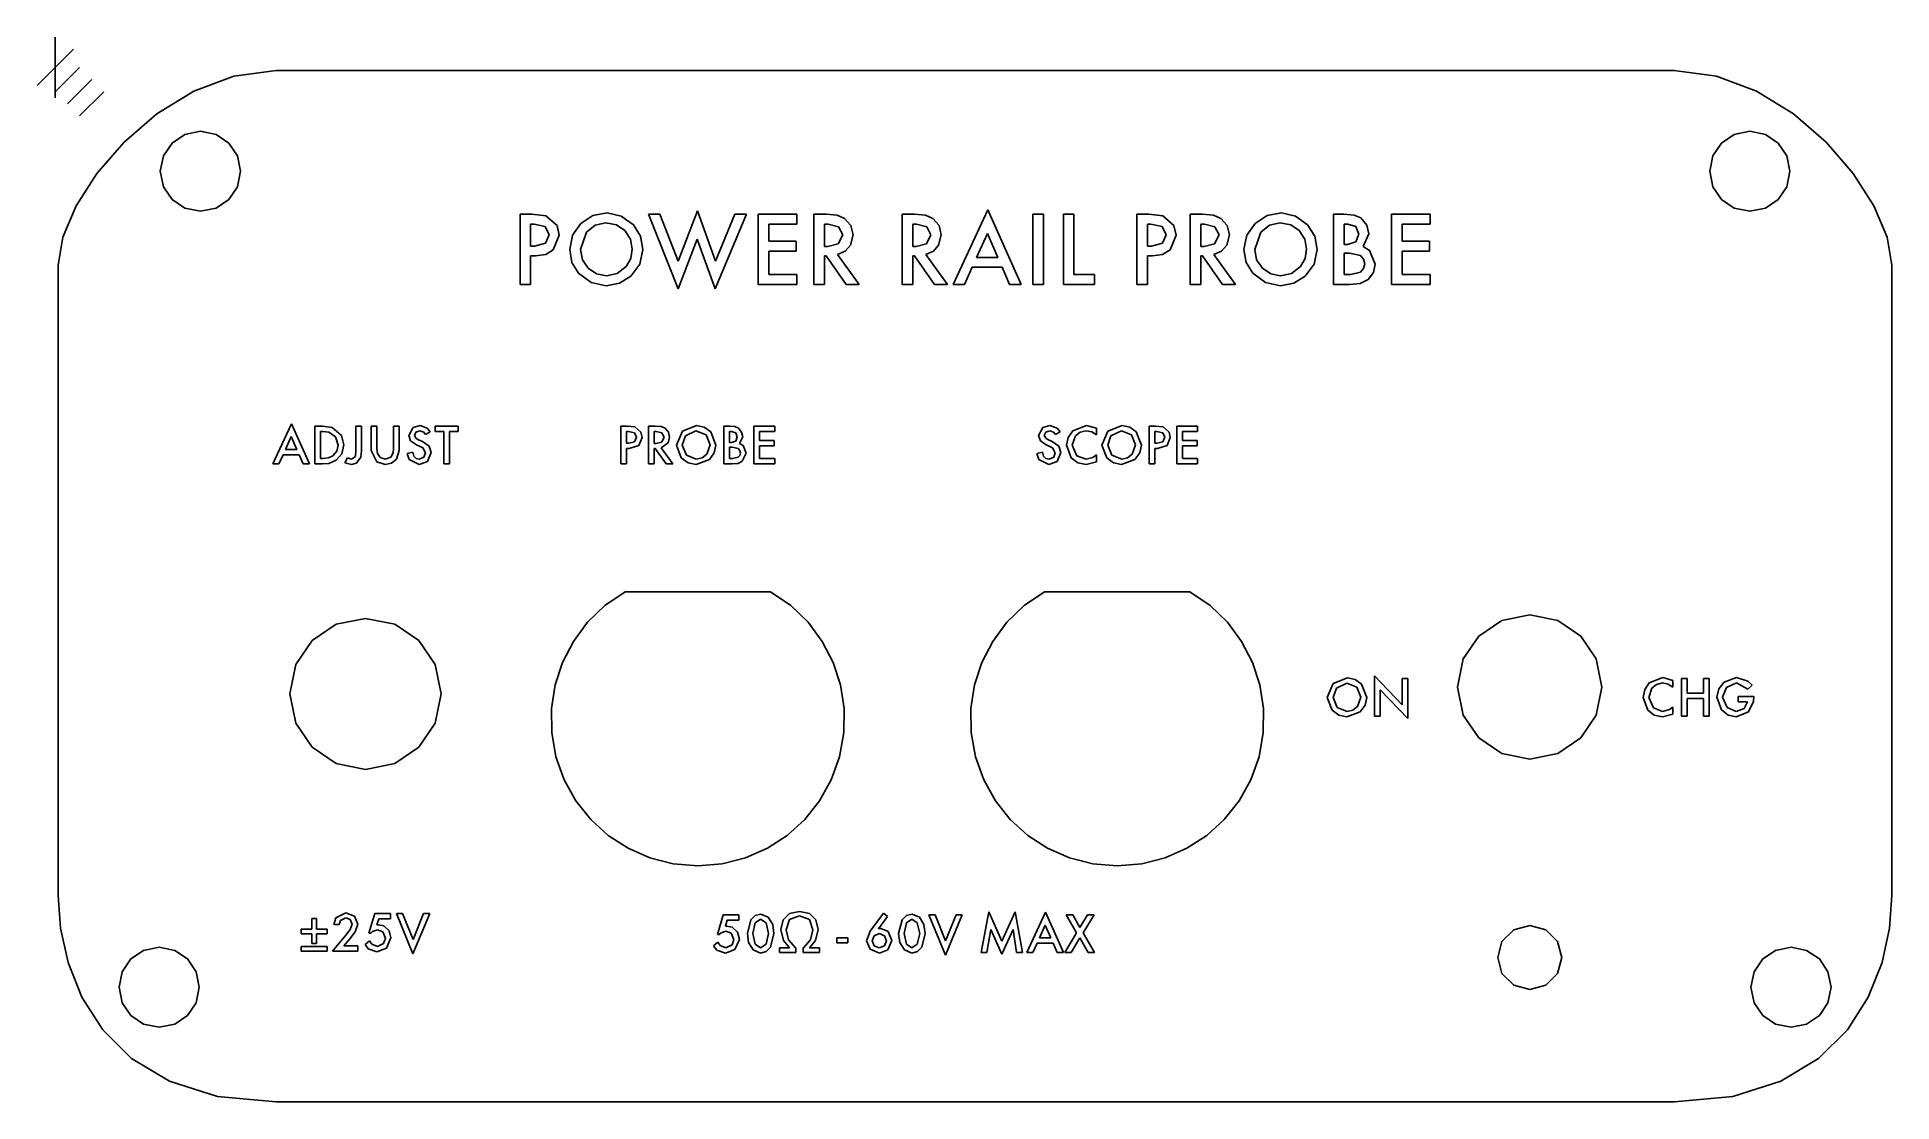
# Model space of a CAD drawing. Extents: x -0.8 to 80.1, y 0.1 to 46.6.
import ezdxf

# ---------------------------------------------------------------- set-up
doc = ezdxf.new("R2010")
doc.units = 0

msp = doc.modelspace()

# ---------------------------------------------------------------- linework, layer by layer
at = {"layer": 'Layer 1'}
for p, q in [((0, 46.5876), (0, 43.9418)), ((0.793749, 46.0584), (-0.793749, 44.471)), ((1.05833, 45.2647), (0, 44.20637)), ((1.5875, 44.7355), (0.52917, 43.67717)), ((2.11666, 44.2064), (1.05833, 43.14807)), ((20.2762, 35.7995), (20.2762, 38.8562)), ((20.2762, 38.8562), (20.798, 38.8562)), ((20.798, 38.8562), (21.402612, 38.79574)), ((23.455088, 38.801321), (24.076499, 38.914406)), ((24.076499, 38.914406), (24.0765, 38.9144)), ((24.0765, 38.9144), (24.694548, 38.777804)), ((27.182538, 35.60249), (25.883738, 38.8562)), ((25.883738, 38.8562), (26.3831, 38.8562)), ((26.3831, 38.8562), (27.180293, 36.81396)), ((27.180293, 36.81396), (28.013314, 39.004)), ((28.013314, 39.004), (28.808267, 36.81172)), ((30.1541, 38.8562), (28.78812, 35.60249)), ((28.808267, 36.81172), (29.654724, 38.85621)), ((29.654724, 38.85621), (30.1541, 38.8562)), ((30.6693, 35.7995), (30.6693, 38.8562)), ((30.6693, 38.8562), (32.3578, 38.8562)), ((32.3578, 38.8562), (32.3578, 38.4218)), ((33.0947, 35.7995), (33.0947, 38.8562)), ((33.0947, 38.8562), (33.6344, 38.8562)), ((33.6344, 38.8562), (34.113611, 38.815893)), ((36.9466, 35.7995), (36.9466, 38.8562)), ((36.9466, 38.8562), (37.4863, 38.8562)), ((37.4863, 38.8562), (37.965511, 38.815893)), ((39.1682, 35.7995), (40.682, 39.051)), ((40.682, 39.051), (42.1398, 35.7995)), ((42.655, 35.7995), (42.655, 38.8562)), ((42.655, 38.8562), (43.1163, 38.8562)), ((43.1163, 38.8562), (43.1163, 35.7995)), ((43.983, 35.7995), (43.983, 38.8562)), ((43.983, 38.8562), (44.4443, 38.8562)), ((44.4443, 38.8562), (44.4443, 36.234)), ((47.1923, 35.7995), (47.1923, 38.8562)), ((47.1923, 38.8562), (47.7141, 38.8562)), ((47.7141, 38.8562), (48.318712, 38.79574)), ((49.5146, 35.7995), (49.5146, 38.8562)), ((49.5146, 38.8562), (50.0543, 38.8562)), ((50.0543, 38.8562), (50.533511, 38.815893)), ((52.872689, 38.801321), (53.494099, 38.914406)), ((53.494099, 38.914406), (53.4941, 38.9144)), ((53.4941, 38.9144), (54.112148, 38.777804)), ((55.7716, 35.7995), (55.7716, 38.8562)), ((55.7716, 38.8562), (56.2307, 38.8562)), ((56.2307, 38.8562), (56.671843, 38.820373)), ((58.3, 35.7995), (58.3, 38.8562)), ((58.3, 38.8562), (59.9884, 38.8562)), ((59.9884, 38.8562), (59.9884, 38.4218)), ((20.889746, 38.430699), (20.7375, 38.4307)), ((20.7375, 38.4307), (20.7375, 37.467809)), ((21.373436, 38.320974), (20.889746, 38.430699)), ((21.545862, 37.955969), (21.373436, 38.320974)), ((21.402612, 38.79574), (21.89078, 38.37251)), ((21.89078, 38.37251), (21.991549, 37.949283)), ((22.568322, 37.944226), (22.934449, 38.462067)), ((23.178538, 38.076902), (22.912061, 37.315538)), ((22.934449, 38.462067), (23.455088, 38.801321)), ((23.556421, 38.379207), (23.178538, 38.076902)), ((24.027235, 38.479976), (23.556421, 38.379207)), ((24.027235, 38.479975), (24.027235, 38.479976)), ((24.485173, 38.397121), (24.027235, 38.479975)), ((24.851299, 38.148558), (24.485173, 38.397121)), ((24.694548, 38.777804), (25.220785, 38.394884)), ((25.094823, 37.775153), (24.851299, 38.148558)), ((25.220785, 38.394884), (25.536527, 37.897757)), ((32.3578, 38.4218), (31.1306, 38.4218)), ((31.1306, 38.4218), (31.1306, 37.6895)), ((33.556, 38.4218), (33.555938, 37.454373)), ((33.719475, 38.421778), (33.556, 38.4218)), ((34.176293, 38.31653), (33.719475, 38.421778)), ((34.113611, 38.815893), (34.440549, 38.679294)), ((34.355437, 37.953763), (34.176293, 38.31653)), ((34.440549, 38.679294), (34.711505, 38.363554)), ((34.711505, 38.363554), (34.805556, 37.958239)), ((37.571376, 38.421778), (37.4079, 38.4218)), ((37.4079, 38.4218), (37.407938, 37.454373)), ((38.028194, 38.31653), (37.571376, 38.421778)), ((37.965511, 38.815893), (38.292449, 38.679294)), ((38.207338, 37.953763), (38.028194, 38.31653)), ((38.292449, 38.679294), (38.563405, 38.363554)), ((38.563405, 38.363554), (38.657456, 37.958239)), ((47.805845, 38.430699), (47.6536, 38.4307)), ((47.6536, 38.4307), (47.6536, 37.467809)), ((48.289535, 38.320974), (47.805845, 38.430699)), ((48.461962, 37.955969), (48.289535, 38.320974)), ((48.318712, 38.79574), (48.806881, 38.37251)), ((48.806881, 38.37251), (48.90765, 37.949283)), ((50.139376, 38.421778), (49.9759, 38.4218)), ((49.9759, 38.4218), (49.975938, 37.454373)), ((50.596194, 38.31653), (50.139376, 38.421778)), ((50.533511, 38.815893), (50.86045, 38.679294)), ((50.775338, 37.953763), (50.596194, 38.31653)), ((50.86045, 38.679294), (51.131406, 38.363554)), ((51.131406, 38.363554), (51.225457, 37.958239)), ((51.985923, 37.944226), (52.352049, 38.462067)), ((52.596138, 38.076902), (52.329661, 37.315538)), ((52.352049, 38.462067), (52.872689, 38.801321)), ((52.974021, 38.379207), (52.596138, 38.076902)), ((53.444835, 38.479976), (52.974021, 38.379207)), ((53.444835, 38.479975), (53.444835, 38.479976)), ((53.902773, 38.397121), (53.444835, 38.479975)), ((54.268899, 38.148558), (53.902773, 38.397121)), ((54.112148, 38.777804), (54.638385, 38.394884)), ((54.512423, 37.775153), (54.268899, 38.148558)), ((54.638385, 38.394884), (54.954127, 37.897757)), ((56.2329, 38.4329), (56.232897, 37.54392)), ((56.394115, 38.432905), (56.2329, 38.4329)), ((56.747925, 38.325418), (56.394115, 38.432905)), ((56.671843, 38.820373), (56.965192, 38.699451)), ((56.875565, 37.994001), (56.747925, 38.325418)), ((56.965192, 38.699451), (57.227191, 38.37699)), ((57.227191, 38.37699), (57.312285, 38.003026)), ((59.9884, 38.4218), (58.7613, 38.4218)), ((58.7613, 38.4218), (58.7613, 37.6895)), ((20.7375, 37.467809), (20.9099, 37.4678)), ((20.9099, 37.4678), (21.389111, 37.590961)), ((21.389111, 37.590961), (21.545862, 37.955969)), ((21.725072, 37.299883), (21.396454, 37.105063)), ((21.991549, 37.949283), (21.725072, 37.299883)), ((22.44628, 37.326737), (22.568322, 37.944226)), ((22.54257, 36.757952), (22.44628, 37.326737)), ((22.912061, 37.315538), (22.997155, 36.867676)), ((25.175998, 37.33569), (25.094823, 37.775153)), ((25.108259, 36.921418), (25.175998, 37.33569)), ((25.641774, 37.324494), (25.505176, 36.684052)), ((25.536527, 37.897757), (25.641774, 37.324494)), ((28.002124, 37.77014), (27.182538, 35.60249)), ((28.78812, 35.60249), (28.002124, 37.77014)), ((31.1306, 37.6895), (32.3197, 37.6895)), ((32.3197, 37.2551), (31.1306, 37.2551)), ((31.1306, 37.2551), (31.1306, 36.234)), ((32.3197, 37.6895), (32.3197, 37.2551)), ((33.555938, 37.454373), (33.7038, 37.4544)), ((33.7038, 37.4544), (34.162857, 37.564125)), ((34.458463, 37.245021), (34.129286, 37.102824)), ((34.162857, 37.564125), (34.355437, 37.953763)), ((34.689112, 37.510377), (34.458463, 37.245021)), ((34.805556, 37.958239), (34.689112, 37.510377)), ((37.407938, 37.454373), (37.5557, 37.4544)), ((37.5557, 37.4544), (38.014758, 37.564125)), ((38.310363, 37.245021), (37.981186, 37.102824)), ((38.014758, 37.564125), (38.207338, 37.953763)), ((38.541012, 37.510377), (38.310363, 37.245021)), ((38.657456, 37.958239), (38.541012, 37.510377)), ((40.672959, 38.016467), (40.198226, 36.977427)), ((41.127538, 36.977427), (40.672959, 38.016467)), ((47.6536, 37.467809), (47.826, 37.4678)), ((47.826, 37.4678), (48.305211, 37.590961)), ((48.305211, 37.590961), (48.461962, 37.955969)), ((48.641173, 37.299883), (48.312555, 37.105063)), ((48.90765, 37.949283), (48.641173, 37.299883)), ((49.975938, 37.454373), (50.1237, 37.4544)), ((50.1237, 37.4544), (50.582758, 37.564125)), ((50.878364, 37.245021), (50.549187, 37.102824)), ((50.582758, 37.564125), (50.775338, 37.953763)), ((51.109013, 37.510377), (50.878364, 37.245021)), ((51.225457, 37.958239), (51.109013, 37.510377)), ((51.863881, 37.326737), (51.985923, 37.944226)), ((51.960171, 36.757952), (51.863881, 37.326737)), ((52.329661, 37.315538), (52.414755, 36.867676)), ((54.593598, 37.33569), (54.512423, 37.775153)), ((54.525859, 36.921418), (54.593598, 37.33569)), ((55.059374, 37.324494), (54.922776, 36.684052)), ((54.954127, 37.897757), (55.059374, 37.324494)), ((56.232897, 37.54392), (56.3762, 37.5439)), ((56.3762, 37.5439), (56.745685, 37.651387)), ((56.745685, 37.651387), (56.875565, 37.994001)), ((57.312285, 38.003026), (57.061483, 37.445438)), ((57.061483, 37.445438), (57.341396, 37.27973)), ((57.341396, 37.27973), (57.58772, 36.675118)), ((58.7613, 37.6895), (59.9503, 37.6895)), ((59.9503, 37.2551), (58.7613, 37.2551)), ((58.7613, 37.2551), (58.7613, 36.234)), ((59.9503, 37.6895), (59.9503, 37.2551)), ((20.952512, 37.040123), (20.7375, 37.0401)), ((20.7375, 37.0401), (20.7375, 35.7995)), ((21.396454, 37.105063), (20.952512, 37.040123)), ((22.831441, 36.283217), (22.54257, 36.757952)), ((22.997155, 36.867676), (23.252435, 36.500429)), ((23.252435, 36.500429), (23.619681, 36.256905)), ((24.515403, 36.280978), (24.905042, 36.574326)), ((24.905042, 36.574326), (25.108259, 36.921418)), ((25.505176, 36.684052), (25.117776, 36.155577)), ((33.638871, 37.05127), (33.556, 37.0513)), ((33.556, 37.0513), (33.556, 35.7995)), ((34.5122, 35.7995), (33.638871, 37.05127)), ((34.129286, 37.102824), (34.1292, 37.1028)), ((34.1292, 37.1028), (35.076426, 35.79952)), ((37.490771, 37.05127), (37.4079, 37.0513)), ((37.4079, 37.0513), (37.4079, 35.7995)), ((38.3641, 35.7995), (37.490771, 37.05127)), ((37.981186, 37.102824), (37.9812, 37.1028)), ((37.9812, 37.1028), (38.928426, 35.79952)), ((40.0057, 36.543), (39.665326, 35.799551)), ((41.3134, 36.543), (40.0057, 36.543)), ((40.198226, 36.977427), (41.127538, 36.977427)), ((41.6359, 35.7995), (41.3134, 36.543)), ((47.868613, 37.040123), (47.6536, 37.0401)), ((47.6536, 37.0401), (47.6536, 35.7995)), ((48.312555, 37.105063), (47.868613, 37.040123)), ((50.058771, 37.05127), (49.9759, 37.0513)), ((49.9759, 37.0513), (49.9759, 35.7995)), ((50.9321, 35.7995), (50.058771, 37.05127)), ((50.549187, 37.102824), (50.5492, 37.1028)), ((50.5492, 37.1028), (51.496426, 35.79952)), ((52.249041, 36.283217), (51.960171, 36.757952)), ((52.414755, 36.867676), (52.670035, 36.500429)), ((52.670035, 36.500429), (53.037281, 36.256905)), ((53.933003, 36.280978), (54.322642, 36.574326)), ((54.322642, 36.574326), (54.525859, 36.921418)), ((54.922776, 36.684052), (54.535376, 36.155577)), ((56.2329, 37.1565), (56.232897, 36.23393)), ((56.465757, 37.156594), (56.2329, 37.1565)), ((56.944968, 37.055825), (56.465757, 37.156594)), ((56.942729, 36.33029), (57.081566, 36.484801)), ((57.081566, 36.896834), (56.944968, 37.055825)), ((57.13307, 36.693057), (57.081566, 36.896834)), ((57.081566, 36.484801), (57.13307, 36.693057)), ((57.58772, 36.675118), (57.511023, 36.310671)), ((20.7375, 35.7995), (20.2762, 35.7995)), ((23.380071, 35.884623), (22.831441, 36.283217)), ((24.040666, 35.741306), (23.380071, 35.884623)), ((23.619681, 36.256905), (24.045149, 36.17573)), ((24.618969, 35.844874), (24.040666, 35.741306)), ((24.045149, 36.17573), (24.515403, 36.280978)), ((25.117776, 36.155577), (24.618969, 35.844874)), ((32.3578, 35.7995), (30.6693, 35.7995)), ((31.1306, 36.234), (32.3578, 36.234)), ((32.3578, 36.234), (32.3578, 35.7995)), ((33.556, 35.7995), (33.0947, 35.7995)), ((35.076426, 35.79952), (34.5122, 35.7995)), ((37.4079, 35.7995), (36.9466, 35.7995)), ((38.928426, 35.79952), (38.3641, 35.7995)), ((39.665326, 35.799551), (39.1682, 35.7995)), ((42.1398, 35.7995), (41.6359, 35.7995)), ((43.1163, 35.7995), (42.655, 35.7995)), ((45.3445, 35.7995), (43.983, 35.7995)), ((44.4443, 36.234), (45.3445, 36.234)), ((45.3445, 36.234), (45.3445, 35.7995)), ((47.6536, 35.7995), (47.1923, 35.7995)), ((49.9759, 35.7995), (49.5146, 35.7995)), ((51.496426, 35.79952), (50.9321, 35.7995)), ((52.797671, 35.884623), (52.249041, 36.283217)), ((53.458266, 35.741306), (52.797671, 35.884623)), ((53.037281, 36.256905), (53.462749, 36.17573)), ((54.036569, 35.844874), (53.458266, 35.741306)), ((53.462749, 36.17573), (53.933003, 36.280978)), ((54.535376, 36.155577), (54.036569, 35.844874)), ((56.470307, 35.799549), (55.7716, 35.7995)), ((56.232897, 36.23393), (56.5195, 36.234)), ((56.936082, 35.842097), (56.470307, 35.799549)), ((56.5195, 36.234), (56.942729, 36.33029)), ((57.280935, 36.019002), (56.936082, 35.842097)), ((57.511023, 36.310671), (57.280935, 36.019002)), ((59.9884, 35.7995), (58.3, 35.7995)), ((58.7613, 36.234), (59.9884, 36.234)), ((59.9884, 36.234), (59.9884, 35.7995)), ((9.4847, 27.9681), (10.299809, 29.7189)), ((10.294947, 29.161805), (10.03932, 28.602318)), ((10.539721, 28.602318), (10.294947, 29.161805)), ((10.299809, 29.7189), (11.084771, 27.9681)), ((11.3174, 27.9681), (11.3174, 29.614)), ((11.3174, 29.614), (11.6635, 29.614)), ((11.5658, 29.3801), (11.565791, 28.202018)), ((11.6779, 29.380056), (11.5658, 29.3801)), ((11.6635, 29.614), (12.079496, 29.557326)), ((11.93232, 29.352301), (11.6779, 29.380056)), ((12.228941, 29.148546), (11.93232, 29.352301)), ((12.079496, 29.557326), (12.488256, 29.207653)), ((12.338669, 28.790433), (12.228941, 29.148546)), ((12.488256, 29.207653), (12.589541, 28.791649)), ((13.117607, 28.5493), (13.1176, 29.614)), ((13.1176, 29.614), (13.366, 29.614)), ((13.366, 29.614), (13.366, 28.5493)), ((13.787961, 28.5553), (13.7879, 29.614)), ((13.7879, 29.614), (14.0363, 29.614)), ((14.0363, 29.614), (14.0363, 28.6228)), ((14.757358, 28.6228), (14.7574, 29.614)), ((14.7574, 29.614), (15.0058, 29.614)), ((15.0058, 29.614), (15.0058, 28.5553)), ((15.419295, 29.210027), (15.607397, 29.554884)), ((15.5037, 28.968264), (15.419295, 29.210027)), ((15.607397, 29.554884), (15.913666, 29.645318)), ((15.736416, 29.349885), (15.671304, 29.206402)), ((15.671304, 29.206402), (15.74968, 29.070142)), ((15.91246, 29.411401), (15.736416, 29.349885)), ((16.078858, 29.35351), (15.91246, 29.411401)), ((15.913666, 29.645318), (16.231993, 29.531971)), ((16.157234, 29.24982), (16.078858, 29.35351)), ((16.3586, 29.3692), (16.157234, 29.24982)), ((16.231993, 29.531971), (16.3586, 29.3692)), ((16.3586, 29.3692), (16.3586, 29.3692)), ((16.5756, 29.3801), (16.5756, 29.614)), ((16.5756, 29.614), (17.58, 29.614)), ((16.9542, 29.3801), (16.5756, 29.3801)), ((16.9542, 27.9681), (16.9542, 29.3801)), ((17.2026, 29.3801), (17.2026, 27.9681)), ((17.58, 29.3801), (17.2026, 29.3801)), ((17.58, 29.614), (17.58, 29.3801)), ((24.6768, 27.9681), (24.6768, 29.614)), ((24.6768, 29.614), (24.9577, 29.614)), ((25.007147, 29.384877), (24.9251, 29.3849)), ((24.9251, 29.3849), (24.9251, 28.86642)), ((24.9577, 29.614), (25.283261, 29.58143)), ((25.267596, 29.325796), (25.007147, 29.384877)), ((25.360442, 29.129237), (25.267596, 29.325796)), ((25.283261, 29.58143), (25.546122, 29.353545)), ((25.546122, 29.353545), (25.600382, 29.12566)), ((25.8825, 27.9681), (25.8825, 29.614)), ((25.8825, 29.614), (26.1731, 29.614)), ((26.1309, 29.3801), (26.13082, 28.859109)), ((26.218841, 29.380111), (26.1309, 29.3801)), ((26.1731, 29.614), (26.431137, 29.592304)), ((26.46482, 29.323437), (26.218841, 29.380111)), ((26.431137, 29.592304), (26.607181, 29.518777)), ((26.561282, 29.128095), (26.46482, 29.323437)), ((26.607181, 29.518777), (26.753081, 29.348756)), ((26.753081, 29.348756), (26.803724, 29.130501)), ((27.102692, 28.790406), (27.365552, 29.401725)), ((27.496982, 29.194318), (27.353494, 28.784373)), ((27.365552, 29.401725), (27.980501, 29.6453)), ((27.953973, 29.411382), (27.496982, 29.194318)), ((28.397701, 29.232921), (27.953973, 29.411382)), ((27.953973, 29.411382), (27.953973, 29.411382)), ((27.9805, 29.6453), (28.313296, 29.571746)), ((27.980501, 29.6453), (27.9805, 29.6453)), ((28.313296, 29.571746), (28.596655, 29.365556)), ((28.572539, 28.795221), (28.397701, 29.232921)), ((28.596655, 29.365556), (28.823342, 28.789188)), ((29.1621, 27.9681), (29.1621, 29.614)), ((29.1621, 29.614), (29.4092, 29.614)), ((29.4092, 29.614), (29.646739, 29.594685)), ((29.4105, 29.3861), (29.410491, 28.907396)), ((29.497246, 29.38611), (29.4105, 29.3861)), ((29.68776, 29.328219), (29.497246, 29.38611)), ((29.646739, 29.594685), (29.804696, 29.529571)), ((29.686554, 28.965291), (29.756489, 29.149758)), ((29.756489, 29.149758), (29.68776, 29.328219)), ((29.804696, 29.529571), (29.945772, 29.355925)), ((29.991592, 29.154577), (29.856545, 28.854328)), ((29.945772, 29.355925), (29.991592, 29.154577)), ((30.4787, 27.9681), (30.4787, 29.614)), ((30.4787, 29.614), (31.3879, 29.614)), ((31.3879, 29.3801), (30.7271, 29.3801)), ((30.7271, 29.3801), (30.7271, 28.9858)), ((31.3879, 29.614), (31.3879, 29.3801)), ((42.897795, 29.210027), (43.085897, 29.554884)), ((42.9822, 28.968264), (42.897795, 29.210027)), ((43.085897, 29.554884), (43.392165, 29.645318)), ((43.214917, 29.349885), (43.149805, 29.206402)), ((43.149805, 29.206402), (43.228181, 29.070142)), ((43.390961, 29.411401), (43.214917, 29.349885)), ((43.557359, 29.35351), (43.390961, 29.411401)), ((43.392165, 29.645318), (43.710491, 29.531971)), ((43.635735, 29.24982), (43.557359, 29.35351)), ((43.8371, 29.3692), (43.635735, 29.24982)), ((43.710491, 29.531971), (43.837098, 29.3692)), ((43.837098, 29.3692), (43.8371, 29.3692)), ((44.19512, 29.125616), (44.397691, 29.4138)), ((44.511036, 29.185865), (44.373577, 28.785551)), ((44.397691, 29.4138), (44.992141, 29.64531)), ((44.717224, 29.352261), (44.511036, 29.185865)), ((44.976467, 29.411369), (44.717224, 29.352261)), ((45.224858, 29.359511), (44.976467, 29.411369)), ((44.992141, 29.64531), (45.421399, 29.524713)), ((45.4214, 29.2305), (45.224858, 29.359511)), ((45.421399, 29.524713), (45.4214, 29.5247)), ((45.4214, 29.5247), (45.4214, 29.2305)), ((45.666092, 28.790406), (45.928952, 29.401725)), ((46.060382, 29.194318), (45.916894, 28.784373)), ((45.928952, 29.401725), (46.543901, 29.6453)), ((46.517373, 29.411382), (46.060382, 29.194318)), ((46.961101, 29.232921), (46.517373, 29.411382)), ((46.517373, 29.411382), (46.517373, 29.411382)), ((46.5439, 29.6453), (46.876696, 29.571746)), ((46.543901, 29.6453), (46.5439, 29.6453)), ((46.876696, 29.571746), (47.160055, 29.365556)), ((47.135939, 28.795221), (46.961101, 29.232921)), ((47.160055, 29.365556), (47.386742, 28.789188)), ((47.7255, 27.9681), (47.7255, 29.614)), ((47.7255, 29.614), (48.0065, 29.614)), ((48.055847, 29.384877), (47.9739, 29.3849)), ((47.9739, 29.3849), (47.9739, 28.86642)), ((48.0065, 29.614), (48.332061, 29.58143)), ((48.316296, 29.325796), (48.055847, 29.384877)), ((48.409142, 29.129237), (48.316296, 29.325796)), ((48.332061, 29.58143), (48.594921, 29.353545)), ((48.594921, 29.353545), (48.649181, 29.12566)), ((48.9312, 27.9681), (48.9312, 29.614)), ((48.9312, 29.614), (49.8404, 29.614)), ((49.8404, 29.3801), (49.1796, 29.3801)), ((49.1796, 29.3801), (49.1796, 28.9858)), ((49.8404, 29.614), (49.8404, 29.3801)), ((9.93566, 28.3684), (9.752381, 27.968086)), ((10.6398, 28.3684), (9.93566, 28.3684)), ((10.03932, 28.602318), (10.539721, 28.602318)), ((10.8135, 27.9681), (10.6398, 28.3684)), ((12.114393, 28.320163), (12.279585, 28.522728)), ((12.507247, 28.411232), (12.260363, 28.126064)), ((12.279585, 28.522728), (12.338669, 28.790433)), ((12.589541, 28.791649), (12.507247, 28.411232)), ((13.092286, 28.294877), (13.117607, 28.5493)), ((13.366, 28.5493), (13.33706, 28.255084)), ((14.032735, 28.053677), (13.787961, 28.5553)), ((14.0363, 28.6228), (14.054387, 28.422643)), ((14.054387, 28.422643), (14.172553, 28.244182)), ((14.645219, 28.264687), (14.746505, 28.452779)), ((14.746505, 28.452779), (14.757358, 28.6228)), ((15.0058, 28.5553), (14.880399, 28.167024)), ((15.345743, 28.422655), (15.596545, 28.478112)), ((15.441, 28.156167), (15.345743, 28.422655)), ((15.756914, 28.792833), (15.5037, 28.968264)), ((15.596545, 28.478112), (15.643571, 28.297243)), ((15.74968, 29.070142), (15.850966, 29.013469)), ((15.916077, 28.725311), (15.756914, 28.792833)), ((15.850966, 29.013469), (16.014952, 28.947164)), ((16.036655, 28.661388), (15.916077, 28.725311)), ((16.014952, 28.947164), (16.309163, 28.747007)), ((16.151204, 28.445568), (16.036655, 28.661388)), ((16.08368, 28.259857), (16.151204, 28.445568)), ((16.400802, 28.463639), (16.233198, 28.070548)), ((16.309163, 28.747007), (16.400802, 28.463639)), ((24.9251, 28.86642), (25.018, 28.8664)), ((25.040899, 28.636102), (24.9251, 28.6361)), ((24.9251, 28.6361), (24.9251, 27.9681)), ((25.018, 28.8664), (25.276037, 28.932704)), ((25.456894, 28.775987), (25.040899, 28.636102)), ((25.276037, 28.932704), (25.360442, 29.129237)), ((25.600382, 29.12566), (25.456894, 28.775987)), ((26.13082, 28.859109), (26.2104, 28.8592)), ((26.175445, 28.642125), (26.1309, 28.6421)), ((26.1309, 28.6421), (26.1309, 27.9681)), ((26.6457, 27.9681), (26.175445, 28.642125)), ((26.2104, 28.8592), (26.457585, 28.918281)), ((26.439578, 28.669889), (26.4395, 28.6698)), ((26.4395, 28.6698), (26.949546, 27.968047)), ((26.741023, 28.889334), (26.439578, 28.669889)), ((26.457585, 28.918281), (26.561282, 29.128095)), ((26.803724, 29.130501), (26.741023, 28.889334)), ((27.310086, 28.228511), (27.102692, 28.790406)), ((27.353494, 28.784373), (27.536773, 28.345456)), ((27.536773, 28.345456), (27.963619, 28.17062)), ((28.216833, 28.227294), (28.426639, 28.38525)), ((28.426639, 28.38525), (28.572539, 28.795221)), ((28.749789, 28.444331), (28.541189, 28.159772)), ((28.823342, 28.789188), (28.749789, 28.444331)), ((29.410491, 28.907396), (29.4876, 28.9074)), ((29.4105, 28.6988), (29.410491, 28.202018)), ((29.535862, 28.698781), (29.4105, 28.6988)), ((29.4876, 28.9074), (29.686554, 28.965291)), ((29.793899, 28.644515), (29.535862, 28.698781)), ((29.792693, 28.253858), (29.867452, 28.337043)), ((29.867452, 28.558922), (29.793899, 28.644515)), ((29.856545, 28.854328), (30.007268, 28.765085)), ((29.895185, 28.449173), (29.867452, 28.558922)), ((29.867452, 28.337043), (29.895185, 28.449173)), ((30.139904, 28.439542), (29.974712, 28.086244)), ((30.007268, 28.765085), (30.139904, 28.439542)), ((30.7271, 28.9858), (31.3674, 28.9858)), ((31.3674, 28.7518), (30.7271, 28.7518)), ((30.7271, 28.7518), (30.7271, 28.202)), ((31.3674, 28.9858), (31.3674, 28.7518)), ((42.824243, 28.422655), (43.075045, 28.478112)), ((42.9195, 28.156167), (42.824243, 28.422655)), ((43.235414, 28.792833), (42.9822, 28.968264)), ((43.075045, 28.478112), (43.122071, 28.297243)), ((43.228181, 29.070142), (43.329467, 29.013469)), ((43.394577, 28.725311), (43.235414, 28.792833)), ((43.329467, 29.013469), (43.493453, 28.947164)), ((43.515155, 28.661388), (43.394577, 28.725311)), ((43.493453, 28.947164), (43.787663, 28.747007)), ((43.629704, 28.445568), (43.515155, 28.661388)), ((43.56218, 28.259857), (43.629704, 28.445568)), ((43.879302, 28.463639), (43.711698, 28.070548)), ((43.787663, 28.747007), (43.879302, 28.463639)), ((44.122773, 28.783166), (44.19512, 29.125616)), ((44.327756, 28.232119), (44.122773, 28.783166)), ((44.373577, 28.785551), (44.573737, 28.324938)), ((44.573737, 28.324938), (44.976468, 28.170607)), ((45.274296, 28.248977), (45.421401, 28.357509)), ((45.421401, 28.357509), (45.4214, 28.0585)), ((45.873486, 28.228511), (45.666092, 28.790406)), ((45.916894, 28.784373), (46.100173, 28.345456)), ((46.100173, 28.345456), (46.527019, 28.17062)), ((46.780233, 28.227294), (46.990039, 28.38525)), ((46.990039, 28.38525), (47.135939, 28.795221)), ((47.313189, 28.444331), (47.104589, 28.159772)), ((47.386742, 28.789188), (47.313189, 28.444331)), ((47.9739, 28.86642), (48.0667, 28.8664)), ((48.089698, 28.636102), (47.9739, 28.6361)), ((47.9739, 28.6361), (47.9739, 27.9681)), ((48.0667, 28.8664), (48.324737, 28.932704)), ((48.505693, 28.775987), (48.089698, 28.636102)), ((48.324737, 28.932704), (48.409142, 29.129237)), ((48.649181, 29.12566), (48.505693, 28.775987)), ((49.1796, 28.9858), (49.8199, 28.9858)), ((49.8199, 28.7518), (49.1796, 28.7518)), ((49.1796, 28.7518), (49.1796, 28.202)), ((49.8199, 28.9858), (49.8199, 28.7518)), ((9.752381, 27.968086), (9.4847, 27.9681)), ((11.084771, 27.9681), (10.8135, 27.9681)), ((11.658678, 27.968188), (11.3174, 27.9681)), ((11.565791, 28.202018), (11.6779, 28.202)), ((11.933598, 27.986179), (11.658678, 27.968188)), ((11.6779, 28.202), (11.927497, 28.228538)), ((11.927497, 28.228538), (12.114393, 28.320163)), ((12.260363, 28.126064), (11.933598, 27.986179)), ((12.626855, 28.019949), (12.749844, 28.23098)), ((12.918653, 27.936765), (12.626855, 28.019949)), ((12.749844, 28.23098), (12.918653, 28.170682)), ((12.918653, 28.170682), (13.092286, 28.294877)), ((13.148957, 27.997063), (12.918653, 27.936765)), ((13.33706, 28.255084), (13.148957, 27.997063)), ((14.396881, 27.936731), (14.032735, 28.053677)), ((14.172553, 28.244182), (14.396828, 28.170628)), ((14.396828, 28.170628), (14.645219, 28.264687)), ((14.66577, 27.99822), (14.396881, 27.936731)), ((14.880399, 28.167024), (14.66577, 27.99822)), ((15.871464, 27.936722), (15.441, 28.156167)), ((15.643571, 28.297243), (15.740033, 28.2044)), ((15.740033, 28.2044), (15.881109, 28.17064)), ((16.233198, 28.070548), (15.871464, 27.936722)), ((15.881109, 28.17064), (16.08368, 28.259857)), ((17.2026, 27.9681), (16.9542, 27.9681)), ((24.9251, 27.9681), (24.6768, 27.9681)), ((26.1309, 27.9681), (25.8825, 27.9681)), ((26.949546, 27.968047), (26.6457, 27.9681)), ((27.605502, 28.013881), (27.310086, 28.228511)), ((27.961208, 27.936702), (27.605502, 28.013881)), ((28.541189, 28.159772), (27.961208, 27.936702)), ((27.963619, 28.17062), (28.216833, 28.227294)), ((29.53822, 27.967975), (29.1621, 27.9681)), ((29.410491, 28.202018), (29.5648, 28.202)), ((29.789022, 27.990994), (29.53822, 27.967975)), ((29.5648, 28.202), (29.792693, 28.253858)), ((29.974712, 28.086244), (29.789022, 27.990994)), ((31.3879, 27.9681), (30.4787, 27.9681)), ((30.7271, 28.202), (31.3879, 28.202)), ((31.3879, 28.202), (31.3879, 27.9681)), ((43.349964, 27.936722), (42.9195, 28.156167)), ((43.122071, 28.297243), (43.218533, 28.2044)), ((43.218533, 28.2044), (43.359609, 28.17064)), ((43.711698, 28.070548), (43.349964, 27.936722)), ((43.359609, 28.17064), (43.56218, 28.259857)), ((44.615938, 28.013891), (44.327756, 28.232119)), ((44.972849, 27.936712), (44.615938, 28.013891)), ((45.4214, 28.0585), (44.972849, 27.936712)), ((44.976468, 28.170607), (45.274296, 28.248977)), ((46.168902, 28.013881), (45.873486, 28.228511)), ((46.524608, 27.936702), (46.168902, 28.013881)), ((47.104589, 28.159772), (46.524608, 27.936702)), ((46.527019, 28.17062), (46.780233, 28.227294)), ((47.9739, 27.9681), (47.7255, 27.9681)), ((49.8404, 27.9681), (48.9312, 27.9681)), ((49.1796, 28.202), (49.8404, 28.202)), ((49.8404, 28.202), (49.8404, 27.9681)), ((55.761452, 18.393225), (56.376401, 18.6368)), ((56.3764, 18.6368), (56.709196, 18.563246)), ((56.376401, 18.6368), (56.3764, 18.6368)), ((57.558, 16.9596), (57.558, 18.7176)), ((57.558, 18.7176), (58.75775, 17.46237)), ((69.547892, 18.4107), (70.142341, 18.64221)), ((70.142341, 18.64221), (70.5716, 18.52164)), ((72.808196, 18.450499), (73.354414, 18.642216)), ((73.354414, 18.642216), (73.847578, 18.483069)), ((55.498592, 17.781906), (55.761452, 18.393225)), ((55.892882, 18.185845), (55.749394, 17.775874)), ((56.349873, 18.402882), (55.892882, 18.185845)), ((56.793601, 18.224422), (56.349873, 18.402883)), ((56.349873, 18.402883), (56.349873, 18.402882)), ((56.709196, 18.563246), (56.992555, 18.357056)), ((56.968439, 17.786722), (56.793601, 18.224422)), ((56.992555, 18.357056), (57.219242, 17.780688)), ((59.0061, 16.8583), (57.80635, 18.11232)), ((57.80635, 18.11232), (57.8064, 16.9596)), ((58.75775, 17.46237), (58.7577, 18.6054)), ((58.7577, 18.6054), (59.0061, 18.6054)), ((59.0061, 18.6054), (59.0061, 16.8583)), ((69.272974, 17.780093), (69.345319, 18.122516)), ((69.345319, 18.122516), (69.547892, 18.4107)), ((69.661232, 18.182792), (69.523773, 17.782478)), ((69.867422, 18.349188), (69.661232, 18.182792)), ((70.126666, 18.408269), (69.867422, 18.349188)), ((70.375057, 18.356411), (70.126666, 18.408269)), ((70.5716, 18.2274), (70.375057, 18.356411)), ((70.5716, 18.5217), (70.5716, 18.2274)), ((70.5716, 18.52164), (70.5716, 18.5217)), ((70.9477, 16.965), (70.9477, 18.6109)), ((70.9477, 18.6109), (71.1961, 18.6109)), ((71.1961, 18.6109), (71.1961, 17.967)), ((71.1961, 17.967), (71.9063, 17.967)), ((71.9063, 17.967), (71.9063, 18.6109)), ((71.9063, 18.6109), (72.1547, 18.6109)), ((72.1547, 18.6109), (72.1547, 16.965)), ((72.493488, 17.783697), (72.575479, 18.155092)), ((72.575479, 18.155092), (72.808196, 18.450499)), ((72.909481, 18.217798), (72.743085, 17.784914)), ((73.358031, 18.408298), (72.909481, 18.217798)), ((73.852402, 18.138212), (73.358031, 18.408298)), ((73.4219, 17.8223), (74.102, 17.8223)), ((73.4219, 17.5884), (73.4219, 17.8223)), ((73.847578, 18.483069), (74.029651, 18.308233)), ((74.029651, 18.308233), (73.852402, 18.138212)), ((74.102, 17.8223), (74.09356, 17.604045)), ((55.705986, 17.220011), (55.498592, 17.781906)), ((56.001402, 17.005381), (55.705986, 17.220011)), ((55.749394, 17.775874), (55.932673, 17.336984)), ((55.932673, 17.336984), (56.359519, 17.162121)), ((56.357108, 16.928202), (56.001402, 17.005381)), ((56.937089, 17.151272), (56.357108, 16.928202)), ((56.359519, 17.162121), (56.612733, 17.218795)), ((56.612733, 17.218795), (56.822539, 17.376751)), ((56.822539, 17.376751), (56.968439, 17.786722)), ((57.145689, 17.435857), (56.937089, 17.151272)), ((57.219242, 17.780688), (57.145689, 17.435857)), ((69.477957, 17.229046), (69.272974, 17.780093)), ((69.766138, 17.010791), (69.477957, 17.229046)), ((69.523773, 17.782478), (69.723933, 17.321865)), ((69.723933, 17.321865), (70.126665, 17.167534)), ((70.12305, 16.933612), (69.766138, 17.010791)), ((70.5716, 17.0554), (70.12305, 16.933612)), ((70.126665, 17.167534), (70.424493, 17.245903)), ((70.424493, 17.245903), (70.571599, 17.354408)), ((70.571599, 17.354408), (70.5716, 17.0554)), ((71.9063, 17.7331), (71.1961, 17.7331)), ((71.1961, 17.7331), (71.1961, 16.965)), ((71.9063, 16.965), (71.9063, 17.7331)), ((72.697265, 17.230242), (72.493488, 17.783697)), ((72.983036, 17.010797), (72.697265, 17.230242)), ((72.743085, 17.784914), (72.939625, 17.332742)), ((72.939625, 17.332742), (73.338741, 17.167563)), ((73.330301, 16.933618), (72.983036, 17.010797)), ((73.869286, 17.14584), (73.330301, 16.933618)), ((73.338741, 17.167563), (73.682389, 17.302606)), ((73.833111, 17.588382), (73.4219, 17.5884)), ((73.682389, 17.302606), (73.833111, 17.588382)), ((74.09356, 17.604045), (73.869286, 17.14584)), ((57.8064, 16.9596), (57.558, 16.9596)), ((71.1961, 16.965), (70.9477, 16.965)), ((72.1547, 16.965), (71.9063, 16.965)), ((11.1932, 7.66772), (11.1932, 8.12833)), ((11.1932, 8.12833), (11.391, 8.12833)), ((11.391, 8.12833), (11.391, 7.66772)), ((12.1469, 7.86669), (12.240951, 8.164531)), ((12.240951, 8.164531), (12.671414, 8.386384)), ((12.678675, 8.160903), (12.450782, 8.046339)), ((12.671414, 8.386384), (13.054853, 8.238059)), ((12.861954, 8.09698), (12.678675, 8.160903)), ((12.959623, 7.89079), (12.861954, 8.09698)), ((13.054853, 8.238059), (13.201959, 7.889603)), ((13.6818, 7.49421), (13.941043, 8.358761)), ((13.941043, 8.358761), (14.6211, 8.35876)), ((14.1147, 8.12593), (14.032707, 7.853436)), ((14.6211, 8.12593), (14.1147, 8.12593)), ((14.6211, 8.35876), (14.6211, 8.12593)), ((15.602562, 6.58856), (14.880299, 8.35865)), ((14.880299, 8.35865), (15.1516, 8.35865)), ((15.1516, 8.35865), (15.607385, 7.21798)), ((16.3405, 8.35865), (15.602562, 6.58856)), ((15.607385, 7.21798), (16.069199, 8.35865)), ((16.069199, 8.35865), (16.3405, 8.35865)), ((28.8861, 7.43581), (29.145343, 8.300361)), ((29.145343, 8.300361), (29.8254, 8.30036)), ((29.8254, 8.30036), (29.8254, 8.06756)), ((30.347413, 8.072396), (30.541544, 8.260488)), ((30.541544, 8.260488), (30.7827, 8.32801)), ((30.770643, 8.102532), (30.541545, 7.939761)), ((30.770644, 8.102531), (30.770643, 8.102532)), ((31.009389, 7.93976), (30.770644, 8.102531)), ((30.7827, 8.32801), (31.101026, 8.19175)), ((30.7827, 8.32801), (30.7827, 8.32801)), ((31.101026, 8.19175), (31.301186, 7.86499)), ((31.754384, 8.071843), (32.028492, 8.345951)), ((32.028492, 8.345951), (32.468052, 8.444746)), ((32.4681, 8.24964), (32.033479, 8.086657)), ((32.905108, 8.086657), (32.468017, 8.24964)), ((32.468017, 8.24964), (32.4681, 8.24964)), ((32.468052, 8.444746), (32.910082, 8.348438)), ((32.910082, 8.348438), (33.18419, 8.07433)), ((35.559144, 7.57684), (36.1343, 8.35937)), ((36.316373, 8.221919), (35.923288, 7.686535)), ((36.1343, 8.35937), (36.316373, 8.221919)), ((36.948113, 8.072396), (37.142244, 8.260488)), ((37.142244, 8.260488), (37.3834, 8.32801)), ((37.371343, 8.102532), (37.142245, 7.939761)), ((37.371344, 8.102531), (37.371343, 8.102532)), ((37.610089, 7.93976), (37.371344, 8.102531)), ((37.3834, 8.32801), (37.701726, 8.19175)), ((37.3834, 8.32801), (37.3834, 8.32801)), ((37.701726, 8.19175), (37.901886, 7.86499)), ((38.833862, 6.5302), (38.111599, 8.30029)), ((38.111599, 8.30029), (38.3829, 8.30029)), ((38.3829, 8.30029), (38.838685, 7.15962)), ((39.5718, 8.30029), (38.833862, 6.5302)), ((38.838685, 7.15962), (39.300499, 8.30029)), ((39.300499, 8.30029), (39.5718, 8.30029)), ((40.3904, 6.65439), (40.736459, 8.42448)), ((40.736459, 8.42448), (41.301971, 7.14514)), ((41.301971, 7.14514), (41.886775, 8.42448)), ((41.886775, 8.42448), (42.197867, 6.65439)), ((42.3847, 6.65439), (43.199808, 8.40519)), ((43.199808, 8.40519), (43.984772, 6.65439)), ((44.107726, 8.300285), (44.3899, 8.30029)), ((44.5611, 7.51532), (44.107726, 8.300285)), ((44.3899, 8.30029), (44.704609, 7.74202)), ((44.704609, 7.74202), (45.034993, 8.30029)), ((45.3195, 8.30029), (44.845628, 7.514108)), ((45.034993, 8.30029), (45.3195, 8.30029)), ((10.7242, 7.47), (10.7242, 7.66772)), ((10.7242, 7.66772), (11.1932, 7.66772)), ((11.1932, 7.47), (10.7242, 7.47)), ((11.1932, 7.04193), (11.1932, 7.47)), ((11.391, 7.66772), (11.86, 7.66772)), ((11.86, 7.47), (11.391, 7.47)), ((11.391, 7.47), (11.391, 7.04193)), ((11.86, 7.66772), (11.86, 7.47)), ((12.0999, 6.71276), (12.671439, 7.404883)), ((12.392905, 7.866687), (12.1469, 7.86669)), ((12.450782, 8.046339), (12.392905, 7.866687)), ((12.671439, 7.404883), (12.869188, 7.660497)), ((13.081381, 7.545963), (12.848667, 7.249339)), ((12.869188, 7.660497), (12.959623, 7.89079)), ((13.201959, 7.889603), (13.081381, 7.545963)), ((13.765021, 7.494213), (13.6818, 7.49421)), ((13.840985, 7.572582), (13.765021, 7.494213)), ((14.051997, 7.640104), (13.840985, 7.572582)), ((14.032707, 7.853436), (14.096613, 7.85714)), ((14.290742, 7.548479), (14.051997, 7.640104)), ((14.096613, 7.85714), (14.334152, 7.810124)), ((14.40288, 7.278366), (14.290742, 7.548479)), ((14.334152, 7.810124), (14.564456, 7.596711)), ((14.564456, 7.596711), (14.645244, 7.283207)), ((28.969321, 7.435815), (28.8861, 7.43581)), ((29.045285, 7.514185), (28.969321, 7.435815)), ((29.256297, 7.581706), (29.045285, 7.514185)), ((29.319, 8.06756), (29.237007, 7.795066)), ((29.237007, 7.795066), (29.300913, 7.79877)), ((29.495042, 7.490081), (29.256297, 7.581706)), ((29.300913, 7.79877), (29.538452, 7.751727)), ((29.8254, 8.06756), (29.319, 8.06756)), ((29.60718, 7.219995), (29.495042, 7.490081)), ((29.538452, 7.751727), (29.768756, 7.538314)), ((29.768756, 7.538314), (29.849544, 7.22481)), ((30.194279, 7.474333), (30.347413, 8.072396)), ((30.249745, 7.089682), (30.194279, 7.474333)), ((30.541545, 7.939761), (30.437848, 7.477931)), ((30.437848, 7.477931), (30.541545, 7.017318)), ((31.113086, 7.475523), (31.009389, 7.93976)), ((31.009389, 7.017318), (31.113086, 7.475523)), ((31.356652, 7.476741), (31.203518, 6.882276)), ((31.301186, 7.86499), (31.356652, 7.476741)), ((31.660545, 7.652056), (31.754384, 8.071843)), ((31.7692, 7.172976), (31.660545, 7.652056)), ((32.033479, 8.086657), (31.89519, 7.644645)), ((31.89519, 7.644645), (31.986559, 7.197658)), ((33.045866, 7.644645), (32.905108, 8.086657)), ((32.952027, 7.197658), (33.045866, 7.644645)), ((33.278029, 7.654516), (33.169373, 7.172975)), ((33.18419, 8.07433), (33.278029, 7.654516)), ((34.1039, 7.28622), (34.5802, 7.28622)), ((34.1039, 7.07762), (34.1039, 7.28622)), ((34.5802, 7.28622), (34.5802, 7.07762)), ((35.397569, 7.162053), (35.559144, 7.57684)), ((35.731569, 7.383906), (35.63993, 7.164434)), ((35.947404, 7.47434), (35.731569, 7.383906)), ((35.923288, 7.686535), (36.012516, 7.695002)), ((36.171679, 7.383906), (35.947404, 7.47434)), ((35.947404, 7.47434), (35.947404, 7.47434)), ((36.012516, 7.695002), (36.333254, 7.568399)), ((36.262113, 7.164434), (36.171679, 7.383906)), ((36.333254, 7.568399), (36.504475, 7.177742)), ((36.794979, 7.474333), (36.948113, 8.072396)), ((36.850445, 7.089682), (36.794979, 7.474333)), ((37.142245, 7.939761), (37.038548, 7.477931)), ((37.038548, 7.477931), (37.142245, 7.017318)), ((37.713786, 7.475523), (37.610089, 7.93976)), ((37.610089, 7.017318), (37.713786, 7.475523)), ((37.957352, 7.476741), (37.804218, 6.882276)), ((37.901886, 7.86499), (37.957352, 7.476741)), ((40.823329, 7.649172), (40.647285, 6.654393)), ((41.298407, 6.577212), (40.823329, 7.649172)), ((41.785543, 7.647952), (41.298407, 6.577212)), ((41.9435, 6.65439), (41.785543, 7.647952)), ((43.195046, 7.848115), (42.93942, 7.288628)), ((42.93942, 7.288628), (43.43982, 7.288628)), ((43.43982, 7.288628), (43.195046, 7.848115)), ((44.0438, 6.65439), (44.5611, 7.51532)), ((44.700954, 7.283806), (44.32475, 6.65439)), ((45.0651, 6.65439), (44.700954, 7.283806)), ((44.845628, 7.514108), (45.343616, 6.654398)), ((10.7242, 6.712763), (10.7242, 6.91051)), ((10.7242, 6.91051), (11.86, 6.91051)), ((11.86, 6.71276), (10.7242, 6.712763)), ((11.391, 7.04193), (11.1932, 7.04193)), ((11.86, 6.91051), (11.86, 6.71276)), ((13.2056, 6.71276), (12.0999, 6.71276)), ((12.848667, 7.249339), (12.5931, 6.94668)), ((12.5931, 6.94668), (13.2056, 6.94668)), ((13.2056, 6.94668), (13.2056, 6.71276)), ((13.51422, 6.993806), (13.702322, 7.152979)), ((13.657709, 6.816562), (13.51422, 6.993806)), ((14.030295, 6.685144), (13.657709, 6.816562)), ((13.702322, 7.152979), (13.806019, 7.009496)), ((13.806019, 7.009496), (14.051998, 6.913029)), ((14.451113, 6.83585), (14.030295, 6.685144)), ((14.051998, 6.913029), (14.322093, 7.04204)), ((14.322093, 7.04204), (14.40288, 7.278366)), ((14.645244, 7.283207), (14.451113, 6.83585)), ((28.71852, 6.935409), (28.906622, 7.094582)), ((28.862008, 6.758165), (28.71852, 6.935409)), ((29.234595, 6.626747), (28.862008, 6.758165)), ((28.906622, 7.094582), (29.010319, 6.951099)), ((29.010319, 6.951099), (29.256298, 6.854632)), ((29.655413, 6.777453), (29.234595, 6.626747)), ((29.256298, 6.854632), (29.526393, 6.983643)), ((29.526393, 6.983643), (29.60718, 7.219995)), ((29.849544, 7.22481), (29.655413, 6.777453)), ((30.448699, 6.762896), (30.249745, 7.089682)), ((30.775466, 6.626662), (30.448699, 6.762896)), ((30.541545, 7.017318), (30.775467, 6.853329)), ((31.017828, 6.698999), (30.775466, 6.626662)), ((30.775467, 6.853329), (31.009389, 7.017318)), ((31.203518, 6.882276), (31.017828, 6.698999)), ((31.5963, 6.65439), (31.5963, 6.84947)), ((31.5963, 6.84947), (32.0359, 6.84947)), ((32.3075, 6.65439), (31.5963, 6.65439)), ((32.0359, 6.84947), (31.7692, 7.172976)), ((31.986559, 7.197658), (32.307586, 6.83219)), ((32.307586, 6.83219), (32.3075, 6.65439)), ((32.631, 6.83219), (32.952027, 7.197658)), ((32.631, 6.65439), (32.631, 6.83219)), ((33.3422, 6.65439), (32.631, 6.65439)), ((33.169373, 7.172975), (32.905143, 6.849469)), ((32.905143, 6.849469), (33.3422, 6.84947)), ((33.3422, 6.84947), (33.3422, 6.65439)), ((34.5802, 7.07762), (34.1039, 7.07762)), ((35.550703, 6.797907), (35.397569, 7.162053)), ((35.955845, 6.626695), (35.550703, 6.797907)), ((35.63993, 7.164434), (35.731569, 6.944989)), ((35.731569, 6.944989), (35.952227, 6.854554)), ((35.952227, 6.854554), (36.171679, 6.944989)), ((36.323608, 6.770178), (35.955845, 6.626695)), ((36.171679, 6.944989), (36.262113, 7.164434)), ((36.504475, 7.177742), (36.323608, 6.770178)), ((37.049399, 6.762896), (36.850445, 7.089682)), ((37.376166, 6.626662), (37.049399, 6.762896)), ((37.142245, 7.017318), (37.376167, 6.853329)), ((37.618528, 6.698999), (37.376166, 6.626662)), ((37.376167, 6.853329), (37.610089, 7.017318)), ((37.804218, 6.882276), (37.618528, 6.698999)), ((40.647285, 6.654393), (40.3904, 6.65439)), ((42.197867, 6.65439), (41.9435, 6.65439)), ((42.652421, 6.654396), (42.3847, 6.65439)), ((42.8357, 7.05471), (42.652421, 6.654396)), ((43.5399, 7.05471), (42.8357, 7.05471)), ((43.7135, 6.65439), (43.5399, 7.05471)), ((43.984772, 6.65439), (43.7135, 6.65439)), ((44.32475, 6.65439), (44.0438, 6.65439)), ((45.343616, 6.654398), (45.0651, 6.65439))]:
    msp.add_line(p, q, dxfattribs=at)
at = {"layer": 'MODELSKETCH_VISIBLE'}
for p, q in [((6.038593, 44.226042), (7.788591, 44.890103)), ((7.788591, 44.890103), (9.632341, 45.13229)), ((9.63223, 45.1323), (70.6324, 45.1323)), ((70.6323, 45.1323), (72.476047, 44.890113)), ((72.476047, 44.890113), (74.226044, 44.226052)), ((4.429219, 43.233856), (6.038593, 44.226042)), ((74.226044, 44.226052), (75.835417, 43.233866)), ((3.007346, 42.007295), (4.429219, 43.233856)), ((75.835417, 43.233866), (77.257291, 42.007305)), ((5.65218, 42.341017), (5.096388, 41.967032)), ((6.332345, 42.478117), (5.65218, 42.341017)), ((7.01251, 42.341017), (6.332345, 42.478117)), ((7.568302, 41.967032), (7.01251, 42.341017)), ((73.25214, 42.341017), (72.696348, 41.967032)), ((73.932305, 42.478117), (73.25214, 42.341017)), ((74.61247, 42.341017), (73.932305, 42.478117)), ((75.168262, 41.967032), (74.61247, 42.341017)), ((1.819848, 40.640109), (3.007346, 42.007295)), ((4.721076, 41.412135), (4.58235, 40.7323)), ((5.096388, 41.967032), (4.721076, 41.412135)), ((7.943614, 41.412135), (7.568302, 41.967032)), ((8.08234, 40.7323), (7.943614, 41.412135)), ((72.321036, 41.412135), (72.18231, 40.7323)), ((72.696348, 41.967032), (72.321036, 41.412135)), ((75.543574, 41.412135), (75.168262, 41.967032)), ((75.6823, 40.7323), (75.543574, 41.412135)), ((77.257291, 42.007305), (78.444791, 40.640119)), ((0.913599, 39.226048), (1.819848, 40.640109)), ((4.58235, 40.7323), (4.721076, 40.052465)), ((7.943614, 40.052465), (8.08234, 40.7323)), ((8.08234, 40.7323), (8.08234, 40.7323)), ((72.18231, 40.7323), (72.321036, 40.052465)), ((75.543574, 40.052465), (75.6823, 40.7323)), ((75.6823, 40.7323), (75.6823, 40.7323)), ((78.444791, 40.640119), (79.35104, 39.226058)), ((4.721076, 40.052465), (5.096388, 39.497568)), ((7.568302, 39.497568), (7.943614, 40.052465)), ((72.321036, 40.052465), (72.696348, 39.497568)), ((75.168262, 39.497568), (75.543574, 40.052465)), ((0.335476, 37.858862), (0.913599, 39.226048)), ((5.096388, 39.497568), (5.65218, 39.123583)), ((5.65218, 39.123583), (6.332345, 38.986483)), ((6.332345, 38.986483), (7.01251, 39.123583)), ((7.01251, 39.123583), (7.568302, 39.497568)), ((72.696348, 39.497568), (73.25214, 39.123583)), ((73.25214, 39.123583), (73.932305, 38.986483)), ((73.932305, 38.986483), (74.61247, 39.123583)), ((74.61247, 39.123583), (75.168262, 39.497568)), ((79.35104, 39.226058), (79.929165, 37.858872)), ((0.132351, 36.6323), (0.335476, 37.858862)), ((79.929165, 37.858872), (80.13229, 36.63231)), ((0.132377, 9.1334), (0.132377, 36.6323)), ((80.1322, 36.6323), (80.1322, 9.1334)), ((24.8627, 22.3923), (23.978436, 21.785242)), ((24.8627, 22.3917), (31.2019, 22.3917)), ((32.086164, 21.785242), (31.2019, 22.3923)), ((43.1627, 22.3923), (42.278436, 21.785242)), ((43.1627, 22.3917), (49.5019, 22.3917)), ((50.386164, 21.785242), (49.5019, 22.3923)), ((13.532305, 21.226655), (12.249189, 20.967907)), ((14.815421, 20.967907), (13.532305, 21.226655)), ((23.222706, 21.055441), (22.603695, 20.22243)), ((23.978436, 21.785242), (23.222706, 21.055441)), ((32.841894, 21.055441), (32.086164, 21.785242)), ((33.460905, 20.22243), (32.841894, 21.055441)), ((41.522706, 21.055441), (40.903695, 20.22243)), ((42.278436, 21.785242), (41.522706, 21.055441)), ((51.141894, 21.055441), (50.386164, 21.785242)), ((51.760905, 20.22243), (51.141894, 21.055441)), ((63.107543, 21.129813), (62.106904, 20.456157)), ((64.332305, 21.376788), (63.107543, 21.129813)), ((65.557067, 21.129813), (64.332305, 21.376788)), ((66.557706, 20.456157), (65.557067, 21.129813)), ((11.200885, 20.262138), (10.493292, 19.215064)), ((12.249189, 20.967907), (11.200885, 20.262138)), ((15.863725, 20.262138), (14.815421, 20.967907)), ((16.571318, 19.215064), (15.863725, 20.262138)), ((62.106904, 20.456157), (61.431466, 19.45672)), ((67.233144, 19.45672), (66.557706, 20.456157)), ((22.603695, 20.22243), (22.129588, 19.305739)), ((33.935012, 19.305739), (33.460905, 20.22243)), ((40.903695, 20.22243), (40.429588, 19.305739)), ((52.235012, 19.305739), (51.760905, 20.22243)), ((61.431466, 19.45672), (61.18231, 18.2324)), ((67.4823, 18.2324), (67.233144, 19.45672)), ((10.493292, 19.215064), (10.23231, 17.9324)), ((16.8323, 17.9324), (16.571318, 19.215064)), ((22.129588, 19.305739), (21.808567, 18.324899)), ((34.256033, 18.324899), (33.935012, 19.305739)), ((40.429588, 19.305739), (40.108567, 18.324899)), ((52.556033, 18.324899), (52.235012, 19.305739)), ((10.23231, 17.9324), (10.493292, 16.649736)), ((16.571318, 16.649736), (16.8323, 17.9324)), ((16.8323, 17.9324), (16.8323, 17.9324)), ((21.808567, 18.324899), (21.648819, 17.299442)), ((34.415781, 17.299442), (34.256033, 18.324899)), ((40.108567, 18.324899), (39.948819, 17.299442)), ((52.715781, 17.299442), (52.556033, 18.324899)), ((61.18231, 18.2324), (61.431466, 17.00808)), ((67.233144, 17.00808), (67.4823, 18.2324)), ((67.4823, 18.2324), (67.4823, 18.2324)), ((21.648819, 17.299442), (21.658526, 16.248898)), ((34.406074, 16.248898), (34.415781, 17.299442)), ((39.948819, 17.299442), (39.958526, 16.248898)), ((52.706074, 16.248898), (52.715781, 17.299442)), ((61.431466, 17.00808), (62.106904, 16.008643)), ((66.557706, 16.008643), (67.233144, 17.00808)), ((10.493292, 16.649736), (11.200885, 15.602662)), ((15.863725, 15.602662), (16.571318, 16.649736)), ((21.658526, 16.248898), (21.845873, 15.192799)), ((34.218727, 15.192799), (34.406074, 16.248898)), ((39.958526, 16.248898), (40.145873, 15.192799)), ((52.518727, 15.192799), (52.706074, 16.248898)), ((11.200885, 15.602662), (12.249189, 14.896893)), ((14.815421, 14.896893), (15.863725, 15.602662)), ((62.106904, 16.008643), (63.107543, 15.334987)), ((65.557067, 15.334987), (66.557706, 16.008643)), ((12.249189, 14.896893), (13.532305, 14.638145)), ((13.532305, 14.638145), (14.815421, 14.896893)), ((21.845873, 15.192799), (22.206149, 14.182529)), ((33.858451, 14.182529), (34.218727, 15.192799)), ((40.145873, 15.192799), (40.506149, 14.182529)), ((52.158451, 14.182529), (52.518727, 15.192799)), ((63.107543, 15.334987), (64.332305, 15.088012)), ((64.332305, 15.088012), (65.557067, 15.334987)), ((22.206149, 14.182529), (22.717998, 13.265062)), ((33.346602, 13.265062), (33.858451, 14.182529)), ((40.506149, 14.182529), (41.017998, 13.265062)), ((51.646602, 13.265062), (52.158451, 14.182529)), ((22.717998, 13.265062), (23.364638, 12.453312)), ((32.699962, 12.453312), (33.346602, 13.265062)), ((41.017998, 13.265062), (41.664638, 12.453312)), ((50.999962, 12.453312), (51.646602, 13.265062)), ((23.364638, 12.453312), (24.129286, 11.760193)), ((31.935314, 11.760193), (32.699962, 12.453312)), ((41.664638, 12.453312), (42.429286, 11.760193)), ((50.235314, 11.760193), (50.999962, 12.453312)), ((24.129286, 11.760193), (24.995159, 11.198619)), ((31.069441, 11.198619), (31.935314, 11.760193)), ((42.429286, 11.760193), (43.295159, 11.198619)), ((49.369441, 11.198619), (50.235314, 11.760193)), ((24.995159, 11.198619), (25.945475, 10.781506)), ((25.945475, 10.781506), (26.963449, 10.521768)), ((26.963449, 10.521768), (28.0323, 10.432318)), ((28.0323, 10.432318), (29.101151, 10.521768)), ((29.101151, 10.521768), (30.119125, 10.781506)), ((30.119125, 10.781506), (31.069441, 11.198619)), ((43.295159, 11.198619), (44.245475, 10.781506)), ((44.245475, 10.781506), (45.263449, 10.521768)), ((45.263449, 10.521768), (46.3323, 10.432318)), ((46.3323, 10.432318), (47.401151, 10.521768)), ((47.401151, 10.521768), (48.419125, 10.781506)), ((48.419125, 10.781506), (49.369441, 11.198619)), ((0.132351, 9.13237), (0.232937, 7.712058)), ((80.1322, 9.13237), (80.031614, 7.712058)), ((0.232937, 7.712058), (0.562038, 6.20737)), ((63.6323, 7.644796), (63.119864, 7.13236)), ((64.3323, 7.83236), (63.6323, 7.644796)), ((65.0323, 7.644796), (64.3323, 7.83236)), ((65.544736, 7.13236), (65.0323, 7.644796)), ((80.031614, 7.712058), (79.702513, 6.20737)), ((3.85218, 6.741097), (3.296388, 6.367112)), ((4.532345, 6.878197), (3.85218, 6.741097)), ((5.21251, 6.741097), (4.532345, 6.878197)), ((5.768302, 6.367112), (5.21251, 6.741097)), ((63.119864, 7.13236), (62.9323, 6.43236)), ((65.7323, 6.43236), (65.544736, 7.13236)), ((75.05214, 6.741097), (74.496348, 6.367112)), ((75.732305, 6.878197), (75.05214, 6.741097)), ((76.41247, 6.741097), (75.732305, 6.878197)), ((76.968262, 6.367112), (76.41247, 6.741097)), ((0.562038, 6.20737), (1.160671, 4.702682)), ((2.921076, 5.812215), (2.78235, 5.13238)), ((3.296388, 6.367112), (2.921076, 5.812215)), ((6.143614, 5.812215), (5.768302, 6.367112)), ((6.28234, 5.13238), (6.143614, 5.812215)), ((62.9323, 6.43236), (63.119864, 5.73236)), ((63.119864, 5.73236), (63.6323, 5.219924)), ((65.0323, 5.219924), (65.544736, 5.73236)), ((65.544736, 5.73236), (65.7323, 6.43236)), ((65.7323, 6.43236), (65.7323, 6.43236)), ((74.121036, 5.812215), (73.98231, 5.13238)), ((74.496348, 6.367112), (74.121036, 5.812215)), ((77.343574, 5.812215), (76.968262, 6.367112)), ((77.4823, 5.13238), (77.343574, 5.812215)), ((79.702513, 6.20737), (79.10388, 4.702682)), ((2.78235, 5.13238), (2.921076, 4.452545)), ((6.143614, 4.452545), (6.28234, 5.13238)), ((6.28234, 5.13238), (6.28234, 5.13238)), ((63.6323, 5.219924), (64.3323, 5.03236)), ((64.3323, 5.03236), (65.0323, 5.219924)), ((73.98231, 5.13238), (74.121036, 4.452545)), ((77.343574, 4.452545), (77.4823, 5.13238)), ((77.4823, 5.13238), (77.4823, 5.13238)), ((1.160671, 4.702682), (2.06985, 3.28237)), ((2.921076, 4.452545), (3.296388, 3.897648)), ((5.768302, 3.897648), (6.143614, 4.452545)), ((74.121036, 4.452545), (74.496348, 3.897648)), ((76.968262, 3.897648), (77.343574, 4.452545)), ((79.10388, 4.702682), (78.194701, 3.28237)), ((2.06985, 3.28237), (3.330591, 2.030807)), ((3.296388, 3.897648), (3.85218, 3.523663)), ((3.85218, 3.523663), (4.532345, 3.386563)), ((4.532345, 3.386563), (5.21251, 3.523663)), ((5.21251, 3.523663), (5.768302, 3.897648)), ((74.496348, 3.897648), (75.05214, 3.523663)), ((75.05214, 3.523663), (75.732305, 3.386563)), ((75.732305, 3.386563), (76.41247, 3.523663)), ((76.41247, 3.523663), (76.968262, 3.897648)), ((78.194701, 3.28237), (76.93396, 2.030807)), ((3.330591, 2.030807), (4.983909, 1.03237)), ((76.93396, 2.030807), (75.280642, 1.03237)), ((4.983909, 1.03237), (7.070821, 0.371432)), ((75.280642, 1.03237), (73.19373, 0.371432)), ((7.070821, 0.371432), (9.632341, 0.13237)), ((70.6324, 0.132291), (9.63223, 0.132291)), ((73.19373, 0.371432), (70.63221, 0.13237))]:
    msp.add_line(p, q, dxfattribs=at)

doc.saveas('drawing.dxf')
